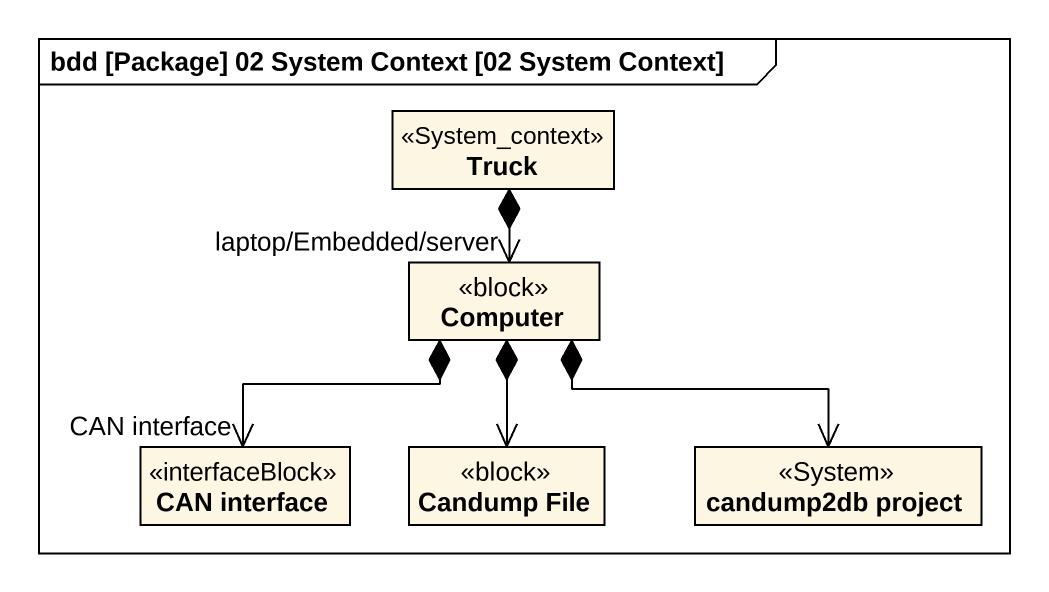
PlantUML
@startuml
mainframe bdd [Package] 02 System Context [02 System Context]
hide circle
hide empty members
class Truck <<System_context>>
class Computer <<block>>
class "CAN interface" as CAN_interface <<interfaceBlock>>
class "Candump File" as Candump_File <<block>>
class "candump2db project" as candump2db_project <<System>>
Truck *--> "laptop/Embedded/server" Computer
Computer *--> "CAN interface" CAN_interface
Computer *--> Candump_File
Computer *-right-> candump2db_project
@enduml
